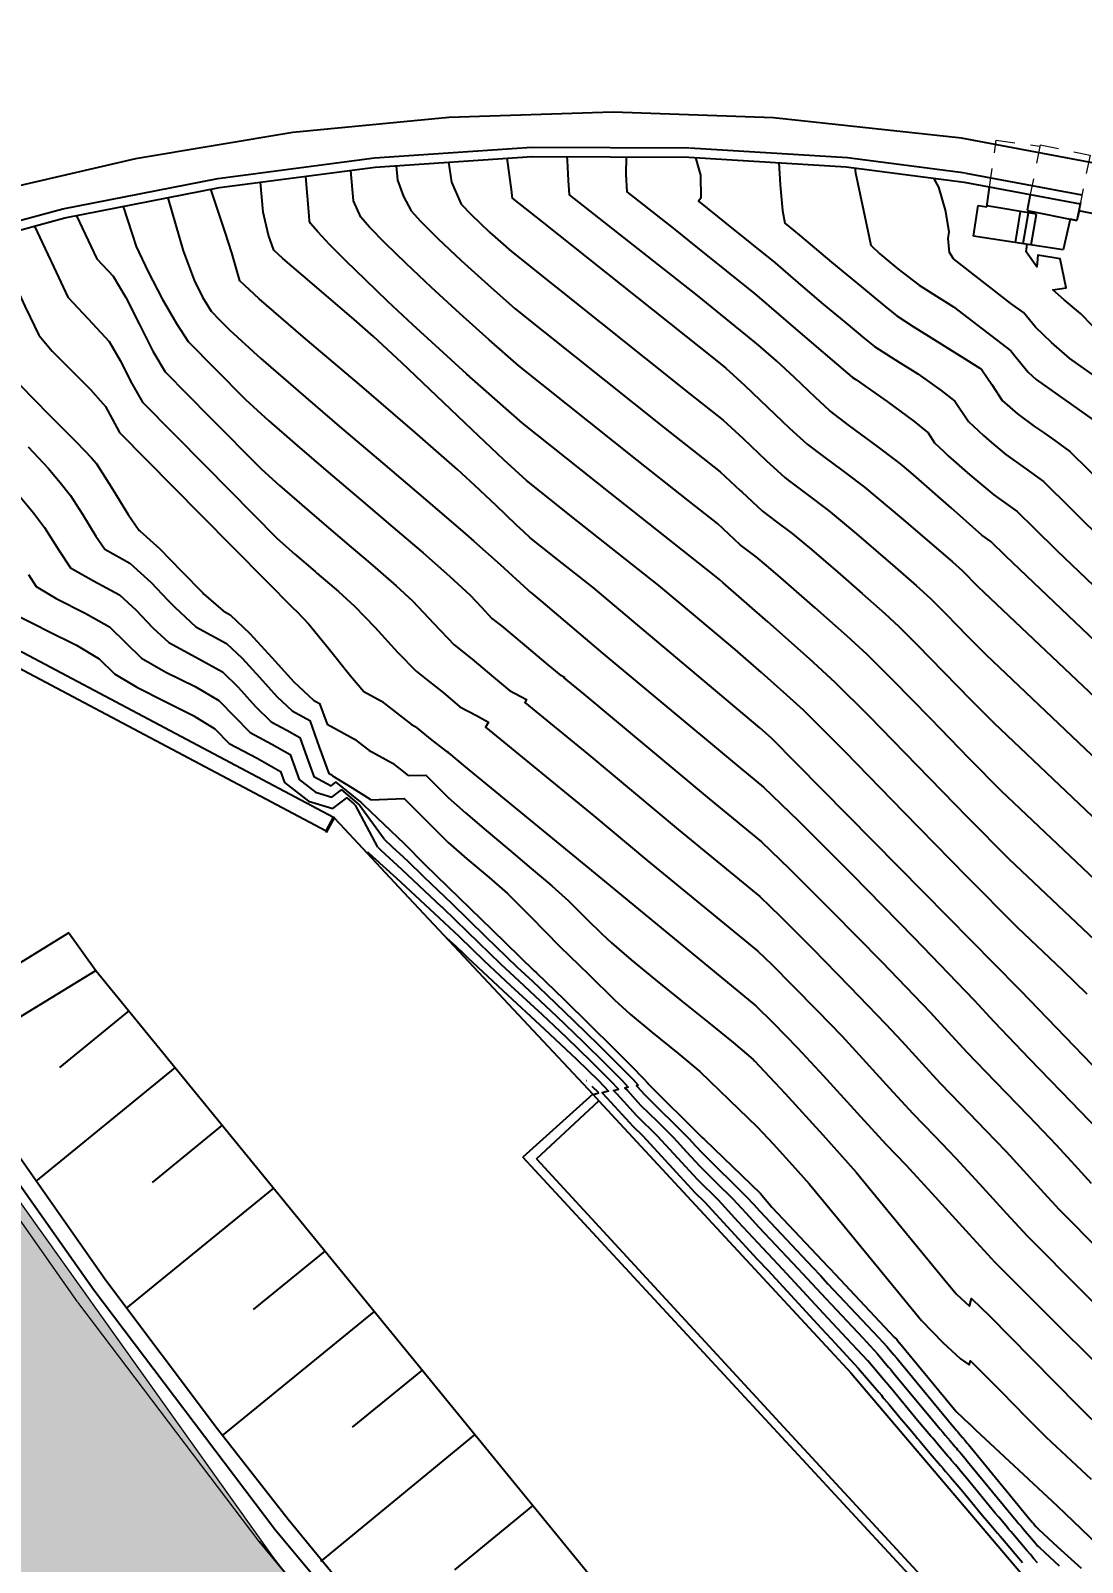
# Model space of a CAD drawing. Extents: x 61466 to 63015, y 108404 to 110397.
# Drawn here: x 62839.52 to 62873.13, y 108600.27 to 108649.22 of the extents above; entities that cross this region are included whole.
import ezdxf
from ezdxf import colors
from ezdxf.entities.mleader import LeaderData, LeaderLine
from ezdxf.math import Vec2, Vec3

# ---------------------------------------------------------------- set-up
doc = ezdxf.new("R2010")
doc.units = 0
doc.header["$LTSCALE"] = 1.000015
doc.header["$MEASUREMENT"] = 0
doc.linetypes.add('DOT', pattern=[0.55, 0.3, -0.25])
for name, color, linetype in [('Bâti', 7, 'Continuous'), ('colore lago', 131, 'Continuous'), ('Couronnement', 7, 'Continuous'), ('curve livello 5m', 7, 'Continuous'), ('LIN025CO', 7, 'Continuous'), ('pendenze', 2, 'Continuous'), ('Per+Mod Surf', 7, 'Continuous'), ('TalusHautBas', 7, 'Continuous')]:
    doc.layers.add(name, color=color, linetype=linetype)
doc.layers.add('Colori bordi', color=5, linetype='Continuous', plot=False)
doc.layers.add('no_plot', color=5, linetype='Continuous', plot=False)
doc.layers.add('LINE035', color=1, linetype='Continuous', lineweight=35)
doc.styles.add('ARIAL', font='arial.ttf')

msp = doc.modelspace()

# ---------------------------------------------------------------- hatches: boundary and pattern name
at = {"layer": 'colore lago', "linetype": 'Continuous', "lineweight": 0}
msp.add_hatch(color=256, dxfattribs=at).paths.add_polyline_path([(62975.581, 108426.777), (62972.563, 108437.007), (62972.159, 108444.651), (62973.022, 108452.699), (62971.274, 108459.606), (62964.726, 108468.431), (62958.063, 108473.862), (62955.276, 108478.063), (62951.179, 108483.362), (62944.971, 108489.509), (62942.828, 108489.283), (62941.256, 108490.987), (62941.518, 108495.246), (62932.519, 108507.641), (62923.949, 108519.444), (62921.068, 108518.757), (62913.169, 108525.16), (62912.424, 108528.288), (62899.063, 108544.28), (62899.187, 108544.381), (62898.973, 108544.63), (62894.248, 108550.14), (62888.989, 108555.669), (62879.9, 108564.908), (62873.641, 108571.355), (62866.263, 108578.993), (62859.634, 108586.051), (62850.425, 108596.383), (62847.28, 108600.43), (62836.245, 108615.912), (62830.549, 108625.049), (62830.097, 108624.768), (62825.256, 108621.762), (62819.938, 108618.46), (62807.248, 108610.581), (62813.286, 108600.92), (62827.781, 108577.726), (62825.357, 108576.2), (62827.221, 108573.013), (62828.208, 108570.997), (62829.848, 108566.645), (62831.445, 108562.376), (62833.184, 108558.228), (62835.862, 108552.888), (62838.858, 108547.807), (62842.822, 108541.54), (62845.343, 108537.481), (62846.651, 108535.375), (62851.47, 108527.74), (62855.067, 108522.066), (62856.583, 108522.33), (62859.665, 108520.483), (62862.875, 108517.103), (62862.914, 108508.375), (62870.198, 108497.745), (62875.993, 108490.271), (62885.568, 108478.106), (62896.673, 108462.331), (62896.556, 108461.981), (62904.818, 108449.843), (62914.53, 108436.011), (62924.555, 108418.536), (62932.466, 108403.974), (62983.134, 108403.974), (62981.291, 108410.285), (62977.169, 108421.578)])

# ---------------------------------------------------------------- linework, layer by layer
at = {"layer": 'Bâti', "linetype": 'Continuous'}
for p, q in [((62870.072, 108643.586), (62870.162, 108644.221)), ((62871.461, 108643.978), (62871.36, 108643.471)), ((62869.649, 108642.656), (62869.801, 108643.628)), ((62869.801, 108643.628), (62870.072, 108643.586)), ((62871.659, 108643.355), (62870.077, 108643.621)), ((62870.993, 108642.45), (62871.147, 108643.441)), ((62871.235, 108642.416), (62871.402, 108643.399)), ((62871.36, 108643.471), (62872.945, 108643.149)), ((62871.491, 108642.372), (62871.659, 108643.355)), ((62873.063, 108643.73), (62872.945, 108643.149)), ((62873.006, 108643.473), (62874.634, 108643.143)), ((62872.731, 108643.193), (62872.51, 108642.217)), ((62872.51, 108642.217), (62869.649, 108642.656)), ((62837.379, 108629.789), (62848.966, 108623.644)), ((62848.966, 108623.644), (62849.2, 108624.084)), ((62848.98, 108623.598), (62849.23, 108624.068)), ((62849.2, 108624.084), (62849.23, 108624.068)), ((62848.966, 108623.644), (62848.98, 108623.598)), ((62840.746, 108620.385), (62836.716, 108617.922)), ((62840.746, 108620.385), (62841.609, 108619.185)), ((62836.245, 108615.912), (62841.609, 108619.185)), ((62841.54, 108608.965), (62836.531, 108616.086)), ((62836.977, 108616.358), (62841.928, 108609.286)), ((62857.485, 108615.233), (62855.248, 108613.222)), ((62855.682, 108613.17), (62857.682, 108615.02)), ((62857.498, 108615.218), (62857.485, 108615.233)), ((62857.498, 108615.218), (62857.682, 108615.02)), ((62871.347, 108595.818), (62855.248, 108613.222)), ((62855.276, 108613.221), (62855.248, 108613.222)), ((62855.682, 108613.17), (62863.576, 108604.601)), ((62841.928, 108609.286), (62845.494, 108604.539)), ((62847.331, 108601.319), (62841.54, 108608.965)), ((62845.494, 108604.539), (62847.752, 108601.653)), ((62863.576, 108604.601), (62871.323, 108596.226)), ((62853.305, 108594.131), (62847.331, 108601.319)), ((62847.752, 108601.653), (62853.67, 108594.446)), ((62852.816, 108593.724), (62846.824, 108600.935))]:
    msp.add_line(p, q, dxfattribs=at)
at = {"layer": 'Bâti', "linetype": 'Continuous', "lineweight": 0}
for p, q in [((62841.02, 108608.599), (62836.011, 108615.72)), ((62846.824, 108600.935), (62841.033, 108608.581))]:
    msp.add_line(p, q, dxfattribs=at)
at = {"layer": 'Colori bordi', "linetype": 'Continuous', "lineweight": 0, "flags": 128}
msp.add_lwpolyline([(62913.169, 108525.16), (62912.424, 108528.288), (62899.063, 108544.28), (62899.187, 108544.381), (62898.973, 108544.63), (62894.248, 108550.14), (62888.989, 108555.669), (62879.9, 108564.908), (62873.641, 108571.355), (62866.263, 108578.993), (62859.634, 108586.051), (62850.425, 108596.383), (62847.28, 108600.43), (62836.245, 108615.912)], dxfattribs=at)
at = {"layer": 'Couronnement', "linetype": 'Continuous'}
for p, q in [((62852.883, 108646.445), (62847.898, 108645.96)), ((62858.13, 108646.612), (62852.883, 108646.445)), ((62863.254, 108646.437), (62858.13, 108646.612)), ((62869.265, 108645.783), (62863.254, 108646.437)), ((62847.898, 108645.96), (62842.876, 108645.122)), ((62874.837, 108644.735), (62869.265, 108645.783)), ((62850.505, 108645.153), (62855.535, 108645.493)), ((62855.535, 108645.493), (62860.555, 108645.475)), ((62860.572, 108645.474), (62865.62, 108645.169)), ((62842.876, 108645.122), (62837.918, 108643.974)), ((62845.51, 108644.499), (62850.505, 108645.153)), ((62845.558, 108644.203), (62850.534, 108644.854)), ((62850.534, 108644.854), (62855.544, 108645.193)), ((62855.544, 108645.193), (62860.554, 108645.175)), ((62860.554, 108645.175), (62865.584, 108644.871)), ((62865.584, 108644.871), (62869.35, 108644.373)), ((62865.62, 108645.169), (62869.39, 108644.67)), ((62840.552, 108643.525), (62845.51, 108644.499)), ((62869.35, 108644.373), (62873.053, 108643.68)), ((62869.405, 108644.667), (62873.113, 108643.973)), ((62840.62, 108643.233), (62845.558, 108644.203)), ((62835.699, 108642.218), (62840.552, 108643.525)), ((62835.786, 108641.931), (62840.62, 108643.233))]:
    msp.add_line(p, q, dxfattribs=at)
at = {"layer": 'curve livello 5m', "color": 2}
msp.add_line((62850.612, 108623.123), (62849.918, 108624.449), dxfattribs=at)
at = {"layer": 'curve livello 5m', "color": 2, "flags": 128}
for points in [[(62852.875, 108645.012), (62852.97, 108644.372), (62853.284, 108643.67), (62853.595, 108643.342), (62854.187, 108642.784), (62854.883, 108642.163), (62854.883, 108642.163), (62860.595, 108637.607), (62861.649, 108636.775), (62862.287, 108636.188), (62863.022, 108635.484), (62863.622, 108634.935), (62863.622, 108634.935), (62863.767, 108634.826)], [(62863.426, 108645.001), (62863.466, 108644.29), (62863.542, 108643.476), (62863.617, 108643.068), (62863.617, 108643.068), (62863.904, 108642.837), (62864.084, 108642.682), (62865.108, 108641.823), (62866.066, 108641.028), (62866.812, 108640.416), (62867.199, 108640.108), (62867.199, 108640.108), (62867.716, 108639.767), (62868.453, 108639.31), (62869.225, 108638.832), (62869.847, 108638.43), (62869.847, 108638.43), (62869.909, 108638.384), (62870.231, 108637.906), (62870.566, 108637.399), (62870.566, 108637.399), (62871.055, 108636.97), (62871.599, 108636.572), (62871.881, 108636.374)], [(62855.277, 108633.205), (62855.033, 108633.43), (62854.394, 108634.039), (62853.721, 108634.681), (62853.167, 108635.198), (62851.803, 108636.392), (62850.026, 108637.91), (62848.236, 108639.434), (62846.829, 108640.646), (62846.204, 108641.227), (62845.952, 108642.116), (62845.738, 108642.782), (62845.277, 108644.148)], [(62838.327, 108642.615), (62838.996, 108641.135), (62839.102, 108640.927), (62839.338, 108640.419), (62839.51, 108640.066), (62839.782, 108639.485), (62840.217, 108638.973), (62840.823, 108638.365), (62841.442, 108637.748), (62841.915, 108637.204), (62841.915, 108637.204), (62842.367, 108636.376), (62844.94, 108633.771), (62847.049, 108631.635)], [(62871.881, 108636.374), (62872.245, 108636.12), (62872.722, 108635.766), (62872.722, 108635.766), (62873.934, 108634.574), (62875.109, 108633.413)], [(62863.767, 108634.826), (62864.278, 108634.439), (62865.01, 108633.889), (62865.01, 108633.889), (62865.907, 108633.138), (62867.142, 108632.078), (62867.142, 108632.078), (62867.816, 108631.486), (62868.275, 108631.071), (62868.275, 108631.071), (62868.771, 108630.573), (62869.452, 108629.874), (62870.039, 108629.279), (62870.039, 108629.279), (62875.109, 108624.473)], [(62890.87, 108599.014), (62887.586, 108603.49), (62887.382, 108603.768), (62885.526, 108605.309), (62878.854, 108610.732), (62878.207, 108611.351), (62877.086, 108612.455), (62875.828, 108613.711), (62875.461, 108614.088), (62873.724, 108615.869), (62871.157, 108618.534), (62871.085, 108618.613), (62868.056, 108621.675), (62863.199, 108626.607), (62862.823, 108626.941), (62859.061, 108630.102), (62857.491, 108631.423), (62856.357, 108632.318), (62855.483, 108633.015), (62855.277, 108633.205)], [(62847.049, 108631.635), (62847.902, 108630.77), (62848.03, 108630.659), (62848.411, 108630.256), (62849.034, 108629.494), (62849.742, 108628.601), (62850.171, 108628.096), (62850.171, 108628.096), (62850.732, 108627.795), (62851.21, 108627.423), (62851.694, 108627.044), (62851.694, 108627.044), (62851.806, 108626.982), (62852.294, 108626.593), (62852.81, 108626.182), (62852.841, 108626.183), (62852.853, 108626.17), (62852.879, 108626.144), (62853.408, 108625.69), (62857.682, 108622.186), (62858.219, 108621.738), (62862.695, 108618.061), (62863.252, 108617.512), (62864.025, 108616.717), (62864.025, 108616.717), (62864.851, 108615.822), (62865.926, 108614.64), (62866.85, 108613.635), (62866.85, 108613.635), (62867.484, 108612.977), (62868.421, 108611.957), (62869.509, 108610.758), (62870.334, 108609.863), (62870.334, 108609.863), (62875.41, 108604.79)], [(62839.181, 108630.489), (62839.69, 108630.23)], [(62839.69, 108630.23), (62840.059, 108630.042), (62840.987, 108629.576), (62841.712, 108629.143), (62841.712, 108629.143), (62842.204, 108628.669), (62842.921, 108628.238), (62843.825, 108627.782), (62844.72, 108627.329), (62845.41, 108626.908), (62845.868, 108626.438), (62846.758, 108625.967), (62847.503, 108625.549), (62847.63, 108625.192), (62848.402, 108624.597), (62849.178, 108624.36), (62849.623, 108624.702), (62849.848, 108624.516), (62849.918, 108624.449)], [(62850.612, 108623.123), (62850.712, 108623.026), (62851.375, 108622.418), (62852.654, 108621.216)], [(62852.654, 108621.216), (62852.678, 108621.194), (62853.102, 108620.795), (62853.837, 108620.079), (62854.541, 108619.395), (62855.12, 108618.852), (62855.802, 108618.22), (62856.325, 108617.73), (62857.17, 108616.911), (62857.906, 108616.188), (62858.423, 108615.667), (62858.616, 108615.457), (62858.511, 108615.428), (62858.589, 108615.345), (62859.013, 108614.884), (62859.537, 108614.365), (62860.061, 108613.846), (62860.482, 108613.39), (62860.904, 108612.933), (62861.431, 108612.412), (62861.956, 108611.891), (62862.375, 108611.438), (62862.794, 108610.983), (62864.036, 108609.665), (62864.481, 108609.183), (62864.927, 108608.7), (62866.109, 108607.443), (62866.578, 108606.935), (62866.936, 108606.513), (62866.981, 108606.46), (62867.004, 108606.433), (62867.026, 108606.407), (62867.116, 108606.301), (62868.428, 108604.709), (62868.586, 108604.523), (62868.665, 108604.43), (62868.705, 108604.383), (62868.744, 108604.337), (62868.903, 108604.15), (62869.061, 108603.964), (62869.1, 108603.917), (62869.14, 108603.871), (62869.219, 108603.777), (62869.377, 108603.591), (62869.456, 108603.497), (62870.902, 108601.738), (62870.968, 108601.66), (62871.1, 108601.504), (62871.166, 108601.426), (62871.2, 108601.387), (62871.233, 108601.348), (62871.497, 108601.036), (62871.564, 108600.958), (62871.63, 108600.88), (62871.696, 108600.804), (62871.762, 108600.732), (62872.387, 108600.156)]]:
    msp.add_lwpolyline(points, dxfattribs=at)
at = {"layer": 'LIN025CO', "linetype": 'DOT', "lineweight": 0, "ltscale": 2}
for p, q in [((62870.162, 108644.221), (62870.373, 108645.714)), ((62870.373, 108645.714), (62871.763, 108645.528)), ((62871.777, 108645.567), (62871.461, 108643.978)), ((62871.777, 108645.567), (62873.37, 108645.243)), ((62873.37, 108645.243), (62873.063, 108643.73))]:
    msp.add_line(p, q, dxfattribs=at)
at = {"layer": 'no_plot'}
for p, q in [((62860.831, 108642.279), (62862.66, 108640.805)), ((62870.841, 108640.497), (62869.012, 108641.923)), ((62862.66, 108639.267), (62860.831, 108640.756)), ((62869.012, 108640.393), (62870.841, 108638.986)), ((62850.822, 108623.379), (62850.022, 108624.474))]:
    msp.add_line(p, q, dxfattribs=at)
at = {"layer": 'no_plot', "flags": 128}
for points in [[(62851.203, 108644.899), (62851.244, 108644.438), (62851.435, 108643.921), (62851.679, 108643.465), (62851.976, 108643.134), (62852.537, 108642.58), (62853.281, 108641.878), (62854.13, 108641.104), (62855.003, 108640.333), (62859.747, 108636.55), (62861.558, 108635.12), (62862.194, 108634.525)], [(62854.742, 108645.15), (62854.886, 108644.057), (62854.901, 108643.941), (62854.905, 108643.866), (62855.868, 108643.11), (62861.442, 108638.665), (62861.739, 108638.431), (62862.346, 108637.879), (62863.066, 108637.191), (62863.773, 108636.517), (62864.337, 108636.008), (62864.851, 108635.614), (62865.476, 108635.152)], [(62860.831, 108640.756), (62856.74, 108643.967), (62856.71, 108644.429), (62856.677, 108645.066), (62856.677, 108645.066), (62856.661, 108645.189)], [(62858.546, 108645.182), (62858.543, 108644.62), (62858.574, 108644.067), (62860.054, 108642.906), (62860.831, 108642.279)], [(62860.757, 108645.163), (62860.777, 108645.118), (62860.93, 108644.598), (62860.933, 108643.867), (62860.861, 108643.772), (62861.748, 108643.057), (62863.313, 108641.795), (62864.05, 108641.164), (62864.857, 108640.471), (62865.566, 108639.877), (62866.168, 108639.379), (62866.483, 108639.127), (62867.138, 108638.71), (62867.866, 108638.25), (62868.616, 108637.717), (62869.053, 108637.374), (62869.486, 108636.725), (62869.963, 108636.278), (62870.225, 108636.058)], [(62865.858, 108644.835), (62865.874, 108644.68), (62866.283, 108642.769), (62866.372, 108642.363), (62866.657, 108642.082), (62867.229, 108641.61), (62867.914, 108641.089), (62868.465, 108640.739), (62869.012, 108640.393)], [(62857.005, 108633.535), (62855.363, 108634.845), (62854.646, 108635.5), (62853.633, 108636.461), (62852.491, 108637.554), (62851.385, 108638.606), (62850.482, 108639.445), (62850.482, 108639.445), (62849.858, 108639.991), (62849.045, 108640.686), (62848.226, 108641.383), (62847.583, 108641.937), (62847.297, 108642.203), (62847.297, 108642.203), (62847.126, 108642.681), (62846.953, 108643.414), (62846.953, 108643.414), (62846.869, 108644.374)], [(62858.765, 108633.871), (62858.052, 108634.434), (62855.243, 108636.674), (62854.357, 108637.45), (62853.464, 108638.245), (62852.583, 108639.043), (62851.735, 108639.822), (62850.94, 108640.565), (62850.218, 108641.252), (62849.59, 108641.864), (62849.076, 108642.381), (62848.696, 108642.786), (62848.47, 108643.057), (62848.47, 108643.057), (62848.438, 108643.128), (62848.423, 108643.305), (62848.312, 108644.563)], [(62860.527, 108634.207), (62858.899, 108635.492), (62855.123, 108638.504), (62854.177, 108639.335), (62853.233, 108640.185), (62852.334, 108641.012), (62851.525, 108641.775), (62850.849, 108642.432), (62850.351, 108642.941), (62850.075, 108643.261), (62850.075, 108643.261), (62849.841, 108643.783), (62849.756, 108644.752)], [(62869.012, 108641.923), (62868.881, 108642.125), (62868.838, 108642.581), (62868.869, 108642.787), (62868.756, 108643.487), (62868.539, 108644.222), (62868.539, 108644.222), (62868.375, 108644.502)], [(62843.906, 108643.879), (62844.402, 108642.18), (62844.744, 108641.249), (62845.017, 108640.701), (62845.288, 108640.255), (62845.567, 108639.972), (62845.888, 108639.646), (62846.878, 108638.746), (62848.07, 108637.704), (62849.392, 108636.571), (62850.772, 108635.398), (62852.137, 108634.238), (62853.413, 108633.141), (62853.686, 108632.902)], [(62842.478, 108643.598), (62842.899, 108642.32), (62843.277, 108641.516), (62843.731, 108640.648), (62844.184, 108639.857), (62844.557, 108639.285), (62845.41, 108638.422), (62846.392, 108637.427), (62847.137, 108636.749), (62848.035, 108635.964), (62849.032, 108635.11), (62850.071, 108634.227), (62851.099, 108633.353), (62851.999, 108632.58)], [(62839.651, 108642.972), (62840.154, 108641.889), (62840.188, 108641.82), (62840.711, 108640.705), (62841.358, 108640.01), (62842.036, 108639.288), (62842.386, 108638.678), (62842.754, 108637.938), (62843.097, 108637.346), (62845.096, 108635.321), (62847.399, 108632.989), (62847.966, 108632.484), (62848.612, 108631.933)], [(62840.992, 108643.306), (62841.64, 108641.925), (62842.157, 108641.372), (62842.565, 108640.689), (62842.998, 108639.828), (62843.429, 108638.975), (62843.827, 108638.315), (62845.253, 108636.871), (62846.895, 108635.208), (62847.478, 108634.681), (62848.187, 108634.064), (62848.969, 108633.396), (62849.768, 108632.717), (62850.307, 108632.257)], [(62875.226, 108638.474), (62875.161, 108638.514), (62874.558, 108638.888), (62874.558, 108638.888), (62873.809, 108639.421), (62873.461, 108639.773), (62873.068, 108640.176), (62873.068, 108640.176), (62872.543, 108640.619), (62872.184, 108640.932), (62872.184, 108640.932), (62872.604, 108641), (62872.416, 108641.931), (62871.705, 108642.046), (62871.667, 108641.671), (62871.331, 108642.151), (62871.367, 108642.392), (62871.367, 108642.392)], [(62837.088, 108642.282), (62837.52, 108641.412), (62837.838, 108640.571), (62838.2, 108639.581), (62838.223, 108639.535), (62838.476, 108638.976), (62838.626, 108638.733), (62838.831, 108638.312), (62838.853, 108638.265), (62839.085, 108638.011), (62839.544, 108637.526), (62840.209, 108636.849), (62840.985, 108636.066), (62841.468, 108635.569), (62841.614, 108635.392), (62842.098, 108634.643), (62842.638, 108633.76), (62842.993, 108633.242), (62843.019, 108633.227), (62843.644, 108632.672), (62844.347, 108631.948), (62845.027, 108631.249)], [(62862.66, 108640.805), (62862.723, 108640.754), (62864.11, 108639.565), (62865.629, 108638.26), (62865.768, 108638.145), (62865.885, 108638.071), (62866.884, 108637.368), (62867.74, 108636.736), (62868.197, 108636.364), (62868.405, 108636.051), (62868.698, 108635.767)], [(62875.131, 108636.995), (62874.612, 108637.457), (62874.612, 108637.457), (62874.045, 108637.811), (62873.343, 108638.31), (62872.728, 108638.747), (62872.137, 108639.257), (62871.625, 108639.746), (62871.625, 108639.746), (62871.246, 108640.213), (62870.841, 108640.497)], [(62867.181, 108635.477), (62866.571, 108635.94), (62865.69, 108636.592), (62865.052, 108637.081), (62865.052, 108637.081), (62864.595, 108637.5), (62863.928, 108638.132), (62863.349, 108638.669), (62863.349, 108638.669), (62862.777, 108639.167), (62862.66, 108639.267)], [(62870.841, 108638.986), (62870.967, 108638.832), (62871.39, 108638.306), (62871.647, 108638.073), (62873.472, 108636.777), (62873.532, 108636.734), (62873.58, 108636.704), (62873.585, 108636.7)], [(62870.225, 108636.058), (62870.676, 108635.679), (62871.306, 108635.227), (62871.881, 108634.809), (62872.757, 108633.948), (62873.938, 108632.78), (62875.109, 108631.665)], [(62839.445, 108635.923), (62840.082, 108635.232), (62840.464, 108634.784), (62840.793, 108634.366), (62841.18, 108633.767), (62841.612, 108633.061), (62841.896, 108632.647), (62842.692, 108632.206), (62843.373, 108631.58), (62843.898, 108631.033)], [(62875.109, 108628.203), (62870.679, 108632.422), (62870.679, 108632.422), (62870.199, 108632.896), (62869.918, 108633.099), (62868.929, 108633.966), (62867.644, 108635.097), (62867.319, 108635.373), (62867.181, 108635.477)], [(62868.698, 108635.767), (62868.834, 108635.636), (62869.535, 108635.02), (62870.297, 108634.389), (62871.04, 108633.853), (62871.581, 108633.321), (62872.309, 108632.601), (62875.109, 108629.934)], [(62865.476, 108635.152), (62865.562, 108635.088), (62866.164, 108634.631), (62867.346, 108633.642), (62868.972, 108632.247), (62869.29, 108631.964), (62869.786, 108631.46), (62875.109, 108626.414)], [(62862.194, 108634.525), (62862.247, 108634.476), (62862.906, 108633.862), (62863.355, 108633.523), (62863.855, 108633.147), (62864.469, 108632.634), (62865.313, 108631.91), (62866.089, 108631.229), (62866.81, 108630.588), (62867.26, 108630.178), (62867.851, 108629.589), (62868.687, 108628.732), (62869.568, 108627.828), (62870.292, 108627.099), (62875.109, 108622.532)], [(62839.14, 108634.38), (62839.613, 108633.805), (62839.972, 108633.34), (62840.429, 108632.619), (62840.798, 108632.053), (62841.532, 108631.639), (62842.366, 108631.185), (62842.766, 108630.817)], [(62875.332, 108620.379), (62870.545, 108624.918), (62869.519, 108625.952), (62868.269, 108627.234), (62867.083, 108628.45), (62866.245, 108629.285), (62866.245, 108629.285), (62865.607, 108629.867), (62864.584, 108630.776), (62863.483, 108631.741), (62863.483, 108631.741), (62863.03, 108632.13), (62862.701, 108632.405), (62862.701, 108632.405), (62862.191, 108632.79), (62861.467, 108633.465), (62860.527, 108634.207)], [(62873.274, 108618.433), (62872.5, 108619.182), (62871.052, 108620.556), (62869.419, 108622.2), (62867.433, 108624.238), (62865.547, 108626.171), (62864.215, 108627.5), (62864.215, 108627.5), (62863.68, 108627.988), (62862.871, 108628.708), (62862.029, 108629.443), (62862.029, 108629.443), (62860.311, 108630.886), (62859.594, 108631.489), (62857.204, 108633.376), (62857.005, 108633.535)], [(62873.916, 108619.781), (62870.798, 108622.737), (62869.469, 108624.076), (62867.851, 108625.736), (62866.315, 108627.31), (62865.23, 108628.392), (62865.23, 108628.392), (62864.404, 108629.145), (62863.079, 108630.323), (62861.654, 108631.572), (62861.654, 108631.572), (62861.546, 108631.664), (62861.476, 108631.717), (62861.376, 108631.81), (62858.765, 108633.871)], [(62851.999, 108632.58), (62852.061, 108632.527), (62852.902, 108631.788), (62853.567, 108631.175), (62853.927, 108630.791), (62854.263, 108630.436), (62854.568, 108630.195), (62855.226, 108629.645), (62855.982, 108629.005), (62856.41, 108628.653), (62856.577, 108628.562), (62856.56, 108628.534), (62857.193, 108628.014), (62861.205, 108624.67), (62862.879, 108623.295), (62863.771, 108622.435), (62865.133, 108621.072), (62866.714, 108619.46), (62868.261, 108617.855), (62868.825, 108617.24), (62869.435, 108616.574), (62870.335, 108615.635), (62871.401, 108614.537), (62872.294, 108613.605), (62872.874, 108612.972), (62873.404, 108612.393)], [(62853.686, 108632.902), (62854.53, 108632.16), (62855.412, 108631.346), (62855.474, 108631.281), (62855.501, 108631.26), (62855.82, 108630.993), (62857.81, 108629.318), (62859.53, 108627.873), (62862.2, 108625.647), (62862.94, 108625.039), (62864.056, 108623.964), (62865.76, 108622.259), (62867.738, 108620.243), (62869.673, 108618.234), (62870.296, 108617.554), (62871.43, 108616.371), (62872.772, 108614.989), (62873.898, 108613.815)], [(62850.307, 108632.257), (62850.53, 108632.066), (62851.199, 108631.482), (62851.721, 108631.003), (62852.41, 108630.27), (62853.052, 108629.592), (62853.635, 108629.131), (62854.314, 108628.56), (62854.826, 108628.134), (62855.366, 108627.841), (62855.31, 108627.749), (62857.356, 108626.072), (62860.21, 108623.692), (62862.818, 108621.55), (62863.486, 108620.907), (62864.506, 108619.886), (62865.69, 108618.678), (62866.849, 108617.475), (62867.353, 108616.929), (62868.009, 108616.208), (62868.573, 108615.594), (62869.24, 108614.899), (62870.029, 108614.086), (62870.691, 108613.396), (62871.246, 108612.791), (62871.891, 108612.081), (62872.381, 108611.55), (62875.049, 108608.867)], [(62839.456, 108631.835), (62839.701, 108631.458), (62840.339, 108631.068), (62841.268, 108630.606), (62841.365, 108630.55)], [(62848.612, 108631.933), (62848.669, 108631.885), (62849.356, 108631.298), (62849.875, 108630.831), (62850.52, 108630.156), (62851.258, 108629.35), (62851.842, 108628.747), (62852.217, 108628.449), (62852.702, 108628.066), (62853.241, 108627.615), (62853.772, 108627.336), (62854.154, 108627.12), (62854.06, 108626.965), (62857.519, 108624.129), (62859.214, 108622.715), (62862.756, 108619.805), (62863.201, 108619.378), (62863.879, 108618.699), (62864.666, 108617.896), (62865.437, 108617.096), (62866.102, 108616.376), (62866.967, 108615.424), (62867.712, 108614.615), (62868.401, 108613.899), (62869.087, 108613.186), (62869.087, 108613.186), (62869.833, 108612.374), (62870.7, 108611.419), (62871.358, 108610.706), (62874.942, 108607.102)], [(62845.027, 108631.249), (62845.05, 108631.225), (62845.673, 108630.673), (62845.901, 108630.548), (62846.531, 108629.958), (62847.23, 108629.185), (62847.928, 108628.412), (62848.557, 108627.826), (62848.757, 108627.717), (62848.993, 108627.053), (62849.871, 108626.582), (62850.328, 108626.226), (62851.085, 108625.806), (62851.326, 108625.614), (62851.581, 108625.411), (62852.152, 108625.43), (62852.388, 108625.193), (62852.869, 108624.711), (62853.414, 108624.226), (62854.077, 108623.659), (62854.8, 108623.053), (62855.52, 108622.448), (62856.178, 108621.887), (62856.712, 108621.41), (62857.295, 108620.821), (62857.771, 108620.356), (62858.077, 108620.064), (62858.71, 108619.523), (62859.485, 108618.889), (62860.334, 108618.207), (62861.185, 108617.524), (62861.966, 108616.886), (62862.608, 108616.338), (62862.623, 108616.324), (62862.637, 108616.31), (62863.629, 108615.259), (62864.836, 108613.938), (62865.896, 108612.744), (62866.038, 108612.571), (62868.735, 108609.286), (62869.089, 108608.856), (62869.517, 108608.457), (62869.583, 108608.703), (62870.169, 108608.143), (62871.483, 108606.81), (62873.006, 108605.258), (62875.41, 108602.889)], [(62842.766, 108630.817), (62842.872, 108630.719), (62843.433, 108630.135), (62843.939, 108629.671), (62844.807, 108629.196), (62845.655, 108628.728), (62846.159, 108628.238), (62846.71, 108627.62), (62847.213, 108627.132), (62847.712, 108626.868), (62848.13, 108626.633), (62848.352, 108626.007), (62848.575, 108625.382), (62849.123, 108625.088), (62849.28, 108625.208), (62849.999, 108624.614), (62850.064, 108624.574), (62850.156, 108624.483)], [(62843.898, 108631.033), (62844.127, 108630.795), (62844.806, 108630.172), (62845.297, 108629.903), (62845.778, 108629.638), (62846.278, 108629.17), (62846.832, 108628.557), (62847.386, 108627.944), (62847.885, 108627.479), (62848.443, 108627.175), (62848.745, 108626.325), (62849.047, 108625.477), (62849.095, 108625.451), (62849.109, 108625.462), (62849.172, 108625.41), (62849.8, 108625.018), (62850.374, 108624.656), (62850.382, 108624.648), (62850.389, 108624.641), (62850.927, 108624.659), (62851.462, 108624.676), (62851.922, 108624.216), (62852.859, 108623.278), (62853.457, 108622.757), (62854.171, 108622.158), (62854.761, 108621.644), (62855.505, 108620.895), (62856.432, 108619.957), (62857.353, 108619.053), (62858.183, 108618.25), (62858.674, 108617.787), (62859.366, 108617.209), (62860.202, 108616.538), (62860.903, 108615.954), (62861.837, 108615.055), (62862.741, 108614.185), (62863.246, 108613.65), (62863.859, 108612.979), (62864.398, 108612.372), (62865.513, 108611.013), (62866.731, 108609.531), (62867.987, 108607.999), (62868.672, 108607.301), (62869.237, 108606.775), (62869.513, 108606.579), (62869.547, 108606.708), (62869.853, 108606.416), (62870.539, 108605.72), (62871.334, 108604.91), (62871.967, 108604.277), (62873.409, 108602.931)], [(62841.365, 108630.55), (62842.039, 108630.164), (62842.556, 108629.666), (62843.071, 108629.17), (62843.844, 108628.723), (62844.784, 108628.256), (62845.532, 108627.818), (62846.037, 108627.301), (62846.541, 108626.785), (62847.235, 108626.417), (62847.817, 108626.091), (62848.102, 108625.287), (62848.625, 108624.884), (62849.151, 108624.724), (62849.452, 108624.955), (62849.95, 108624.543), (62850.022, 108624.474)], [(62850.156, 108624.483), (62851.456, 108623.239), (62852.121, 108622.574), (62852.844, 108621.87), (62852.852, 108621.862), (62854.258, 108620.494), (62855.602, 108619.187), (62855.684, 108619.11), (62856.57, 108618.254), (62857.405, 108617.439), (62858.138, 108616.715), (62858.722, 108616.132), (62859.106, 108615.737), (62859.241, 108615.58), (62859.24, 108615.58), (62859.241, 108615.578), (62859.248, 108615.571), (62860.981, 108613.853), (62861.051, 108613.786), (62862.846, 108612.059), (62862.9, 108612), (62863.208, 108611.624), (62864.996, 108609.726), (62865.033, 108609.687), (62865.069, 108609.647), (62867.118, 108607.471), (62867.194, 108607.388), (62867.253, 108607.319), (62867.26, 108607.311), (62867.264, 108607.306), (62867.267, 108607.302), (62867.282, 108607.285), (62869.09, 108605.091), (62869.509, 108604.702), (62869.511, 108604.713), (62869.714, 108604.509), (62872.323, 108602.074), (62875.41, 108599.113)], [(62850.822, 108623.379), (62851.083, 108623.124), (62851.412, 108622.823), (62851.6, 108622.655), (62852.037, 108622.23), (62852.087, 108622.182)], [(62851.385, 108621.972), (62851.339, 108622.013), (62850.341, 108622.927), (62850.313, 108622.955), (62850.308, 108622.98)], [(62871.692, 108600.257), (62871.579, 108600.387), (62871.466, 108600.52), (62871.354, 108600.653), (62870.904, 108601.183), (62870.847, 108601.25), (62870.791, 108601.316), (62870.679, 108601.448), (62870.454, 108601.713), (62870.342, 108601.846), (62869.429, 108602.956), (62869.309, 108603.099), (62869.067, 108603.383), (62868.947, 108603.525), (62868.887, 108603.596), (62868.826, 108603.667), (62868.585, 108603.951), (62868.344, 108604.235), (62868.284, 108604.306), (62868.224, 108604.377), (62868.103, 108604.519), (62867.863, 108604.803), (62867.033, 108605.809), (62866.906, 108605.959), (62866.874, 108605.997), (62866.842, 108606.034), (62866.778, 108606.109), (62866.27, 108606.708), (62865.605, 108607.429), (62864.855, 108608.226), (62864.204, 108608.931), (62863.556, 108609.634), (62862.766, 108610.472), (62862.133, 108611.158), (62861.502, 108611.842), (62860.832, 108612.506), (62860.198, 108613.193), (62859.566, 108613.877), (62858.896, 108614.541), (62858.262, 108615.228), (62858.147, 108615.353), (62858.304, 108615.395), (62858.062, 108615.652), (62857.447, 108616.261), (62856.645, 108617.04), (62856.645, 108617.04), (62855.874, 108617.764), (62854.866, 108618.697), (62854.01, 108619.498), (62854.01, 108619.498), (62853.627, 108619.871), (62853.227, 108620.261), (62853.227, 108620.261), (62852.592, 108620.858), (62851.362, 108621.992)], [(62852.087, 108622.182), (62852.977, 108621.328), (62854.048, 108620.286), (62855.071, 108619.291), (62855.555, 108618.84), (62856.005, 108618.42), (62856.875, 108617.578), (62857.672, 108616.797), (62858.327, 108616.147), (62858.77, 108615.698), (62858.929, 108615.518), (62858.876, 108615.504), (62858.915, 108615.462), (62859.13, 108615.228), (62859.578, 108614.781), (62860.109, 108614.262), (62860.556, 108613.815), (62860.766, 108613.587), (62860.977, 108613.359), (62861.427, 108612.91), (62861.961, 108612.388), (62862.41, 108611.94), (62862.616, 108611.717), (62862.822, 108611.494), (62864.516, 108609.696), (62864.757, 108609.435), (62864.998, 108609.173), (62866.614, 108607.457), (62866.886, 108607.161), (62867.095, 108606.916), (62867.121, 108606.885), (62867.134, 108606.87), (62867.147, 108606.854), (62867.199, 108606.793), (62868.994, 108604.615), (62869.069, 108604.527), (62869.107, 108604.482), (62869.126, 108604.46), (62869.145, 108604.438), (62869.22, 108604.349), (62869.295, 108604.26), (62869.314, 108604.238), (62869.333, 108604.216), (62869.371, 108604.172), (62869.446, 108604.083), (62869.484, 108604.038), (62871.462, 108601.63), (62871.482, 108601.607), (62871.522, 108601.56), (62871.542, 108601.537), (62871.552, 108601.525), (62871.561, 108601.513), (62871.641, 108601.42), (62871.661, 108601.396), (62871.68, 108601.373), (62871.7, 108601.35), (62871.72, 108601.329), (62872.326, 108600.763), (62873.09, 108600.086)], [(62852.812, 108620.225), (62853.115, 108619.949), (62853.351, 108619.727), (62853.48, 108619.602), (62854.612, 108618.542), (62855.945, 108617.308), (62856.966, 108616.351), (62857.673, 108615.66), (62857.991, 108615.333), (62857.783, 108615.277), (62857.936, 108615.111), (62858.779, 108614.198), (62859.072, 108613.908), (62859.914, 108612.996), (62860.759, 108612.08), (62861.048, 108611.794), (62861.892, 108610.879), (62862.738, 108609.962), (62863.075, 108609.604), (62863.928, 108608.679), (62864.784, 108607.752), (62865.1, 108607.416), (62865.962, 108606.482), (62866.62, 108605.706), (62866.703, 108605.609), (62866.744, 108605.56), (62866.785, 108605.512), (62866.95, 108605.318), (62867.297, 108604.896), (62867.62, 108604.515), (62867.782, 108604.325), (62867.863, 108604.229), (62867.944, 108604.134), (62868.268, 108603.752), (62868.592, 108603.37), (62868.673, 108603.275), (62868.754, 108603.18), (62868.916, 108602.989), (62869.24, 108602.606), (62869.402, 108602.415), (62869.782, 108601.953), (62869.94, 108601.766), (62870.257, 108601.393), (62870.416, 108601.205), (62870.495, 108601.112), (62870.575, 108601.018), (62871.21, 108600.269)]]:
    msp.add_lwpolyline(points, dxfattribs=at)
at = {"layer": 'pendenze', "linetype": 'Continuous'}
for p, q in [((62842.663, 108617.894), (62840.445, 108616.084)), ((62844.141, 108616.084), (62839.68, 108612.443)), ((62845.648, 108614.237), (62843.407, 108612.407)), ((62847.283, 108612.234), (62842.569, 108608.385)), ((62848.927, 108610.221), (62846.636, 108608.351)), ((62850.502, 108608.291), (62845.644, 108604.325)), ((62852.031, 108606.418), (62849.8, 108604.596)), ((62853.713, 108604.357), (62848.786, 108600.304)), ((62855.569, 108602.084), (62853.07, 108600.028))]:
    msp.add_line(p, q, dxfattribs=at)
at = {"layer": 'Per+Mod Surf', "linetype": 'Continuous'}
for p, q in [((62869.649, 108642.656), (62869.801, 108643.628)), ((62869.801, 108643.628), (62870.072, 108643.586)), ((62873.019, 108643.462), (62872.945, 108643.149)), ((62872.731, 108643.193), (62872.51, 108642.217)), ((62872.945, 108643.149), (62872.731, 108643.193)), ((62872.51, 108642.217), (62869.649, 108642.656)), ((62838.159, 108629.938), (62849.2, 108624.084)), ((62849.2, 108624.084), (62849.398, 108623.872)), ((62849.398, 108623.872), (62851.289, 108621.852)), ((62851.289, 108621.852), (62857.485, 108615.233)), ((62857.485, 108615.233), (62857.498, 108615.218)), ((62857.498, 108615.218), (62857.682, 108615.02)), ((62857.682, 108615.02), (62865.739, 108606.318)), ((62865.739, 108606.318), (62871.876, 108599.096))]:
    msp.add_line(p, q, dxfattribs=at)
at = {"layer": 'Per+Mod Surf', "color": 18, "linetype": 'DOT'}
for p, q in [((62857.679, 108615.271), (62857.286, 108615.661)), ((62857.495, 108615.222), (62857.679, 108615.271))]:
    msp.add_line(p, q, dxfattribs=at)
at = {"layer": 'TalusHautBas', "linetype": 'DOT'}
msp.add_line((62849.2, 108624.084), (62849.398, 108623.872), dxfattribs=at)
at = {"layer": 'TalusHautBas', "linetype": 'Continuous'}
msp.add_line((62841.609, 108619.185), (62857.429, 108599.805), dxfattribs=at)

# ---------------------------------------------------------------- next in the draw order: leaders
at = {"layer": 'LINE035', "linetype": 'Continuous', "lineweight": 0}
ml = msp.add_multileader_mtext('Standard', dxfattribs=at)
ml.set_content('CANAUX DE DECHARGE', color=256, style='ARIAL')
ml.set_leader_properties()
ml.build(insert=Vec2(0, 0))
ml.multileader.update_dxf_attribs({"has_text_frame": 1, "text_left_attachment_type": 2, "text_right_attachment_type": 2, "dogleg_length": 0.36, "arrow_head_size": 5, "scale": 10})
ctx = ml.context
ctx.base_point, ctx.scale, ctx.char_height, ctx.arrow_head_size, ctx.landing_gap_size, ctx.plane_origin, ctx.plane_x_axis, ctx.plane_y_axis = Vec3(62824.992, 108630.211), 10, 3.5, 5, 0.9, Vec3(62743.988, 108633.027), Vec3(0, 1), Vec3(-1, 0)
ctx.left_attachment, ctx.right_attachment, ctx.text_align_type = 2, 2, 2
notes = []
notes.append((ctx, [(1, (1, 1, 0), (62824.992, 108692.702), (0, -1), 3.6, [(1, [(62843.047, 108746.352), (62864.211, 108710.236)], 0, [])])]))
ctx.mtext.insert, ctx.mtext.text_direction, ctx.mtext.rotation, ctx.mtext.alignment, ctx.mtext.flow_direction = Vec3(62823.182, 108688.202), Vec3(0, 1), 1.570796, 3, 5
ctx.mtext.has_bg_fill, ctx.mtext.bg_color, ctx.mtext.bg_scale_factor, ctx.mtext.bg_transparency, ctx.mtext.use_window_bg_color = 1, -1073741824, 1.25, 0, 1
for ctx, leaders in notes:
    for number, flags, end, landing, length, lines in leaders:
        leader = LeaderData()
        leader.index, (leader.has_last_leader_line, leader.has_dogleg_vector, leader.attachment_direction) = number, flags
        leader.last_leader_point, leader.dogleg_vector, leader.dogleg_length = Vec3(end), Vec3(landing), length
        for number, points, colour, breaks in lines:
            line = LeaderLine()
            line.index, line.vertices, line.color, line.breaks = number, Vec3.list(points), colors.encode_raw_color(colour), breaks
            leader.lines.append(line)
        ctx.leaders.append(leader)

doc.saveas('drawing.dxf')
